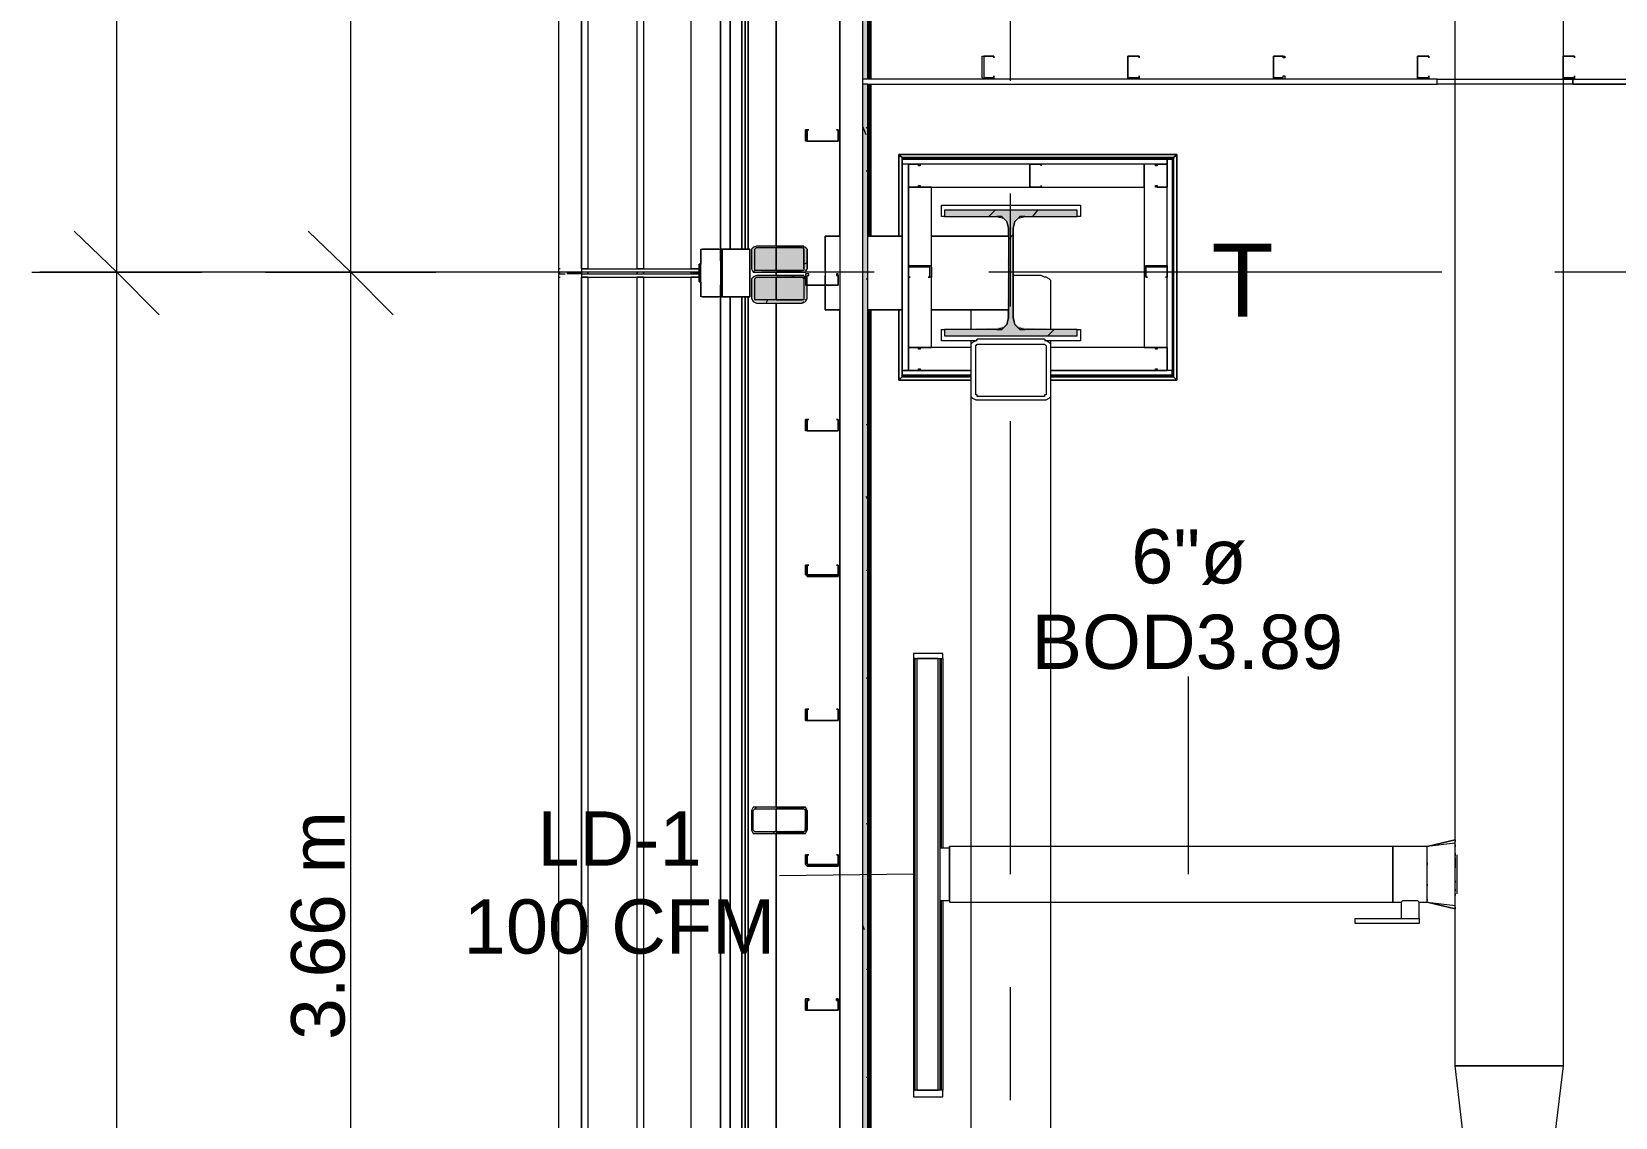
# Model space of a CAD drawing. Header units: metres. Extents: x -2 to 207, y -8 to 52.
# Drawn here: x 5.076 to 9.511, y 30.005 to 33.045 of the extents above; entities that cross this region are included whole.
import ezdxf

# ---------------------------------------------------------------- set-up
doc = ezdxf.new("R2010")
doc.units = ezdxf.units.M
doc.layers.add('HVAC - Ductos', color=5, linetype='Continuous', lineweight=0)
doc.layers.add('PDF_Text', color=7, linetype='Continuous', lineweight=0)
doc.layers.add('PDF_Geometry', color=7, linetype='Continuous', lineweight=0, true_color=0xaaaaaa)
doc.layers.add('PDF_Solid Fills', color=7, linetype='Continuous', lineweight=0, true_color=0xffffff)
doc.styles.add('PDF Helvetica', font='')
doc.styles.get('PDF Helvetica').set_extended_font_data('Helvetica')

msp = doc.modelspace()

# ---------------------------------------------------------------- hatches: boundary and pattern name
at = {"layer": 'PDF_Solid Fills', "lineweight": 0, "transparency": 33554559}
h = msp.add_hatch(color=256, dxfattribs=at)
h.paths.add_polyline_path([(7.4034, 34.4287), (7.4172, 34.4287), (7.4172, 46.7169), (7.4034, 46.7169)])
h.paths.add_polyline_path([(7.4034, 22.7362), (7.4172, 22.7362), (7.4172, 32.8984), (7.4034, 32.8984)])
h.paths.add_polyline_path([(7.4034, 21.2334), (7.4172, 21.2334), (7.4172, 22.7225), (7.4034, 22.7225)])
h.paths.add_polyline_path([(7.4172, 21.2151), (7.4034, 21.2151), (7.4034, 8.9224), (7.4172, 8.9224)])
h.paths.add_polyline_path([(7.4034, 32.9121), (7.4172, 32.9121), (7.4172, 34.4104), (7.4034, 34.4104)])
for points in [[(7.6324, 32.5273), (7.7974, 32.5273), (7.8111, 32.5136), (7.8066, 32.2295), (7.7974, 32.2203), (7.7791, 32.2157), (7.6324, 32.2112), (7.6324, 32.1929), (8.0035, 32.1929), (8.0035, 32.2112), (7.8569, 32.2157), (7.8387, 32.2203), (7.8341, 32.2249), (7.8295, 32.2249), (7.8295, 32.2433), (7.8249, 32.2433), (7.8249, 32.4998), (7.8295, 32.5182), (7.8387, 32.5273), (8.0035, 32.5273), (8.0035, 32.5456), (7.6324, 32.5456)], [(7.0964, 32.3807), (7.0964, 32.3715), (7.097, 32.3715), (7.2431, 32.3761), (7.2476, 32.4393), (7.2476, 32.4403), (7.2431, 32.4448), (7.0964, 32.4448), (7.0918, 32.4403), (7.0918, 32.3807)], [(7.0918, 32.2982), (7.0964, 32.2982), (7.0964, 32.2891), (7.1056, 32.2891), (7.2339, 32.2845), (7.2339, 32.2891), (7.2431, 32.2937), (7.2476, 32.3523), (7.2476, 32.3532), (7.2431, 32.3532), (7.2431, 32.3623), (7.0964, 32.3623), (7.0918, 32.3577)]]:
    msp.add_hatch(color=256, dxfattribs=at).paths.add_polyline_path(points)
h = msp.add_hatch(color=256, dxfattribs=at)
h.paths.add_polyline_path([(7.0964, 30.8733), (7.2476, 30.8688), (7.2476, 30.8733)])
h.paths.add_polyline_path([(7.2476, 30.8642), (7.2431, 30.8642), (7.2385, 30.8092), (7.101, 30.8046), (7.101, 30.8092), (7.0964, 30.8092), (7.0964, 30.8), (7.097, 30.8), (7.2431, 30.8046), (7.2476, 30.8633)])
h.paths.add_polyline_path([(7.0964, 30.8642), (7.0918, 30.8642), (7.0918, 30.8092)])

# ---------------------------------------------------------------- linework, layer by layer
at = {"layer": 'HVAC - Ductos', "color": 252, "lineweight": 0, "true_color": 0x939598}
for points in [[(5.3142, 9.1378), (5.3142, 13.976), (5.3142, 23.1715), (5.3142, 32.3715), (5.3142, 41.567), (5.3142, 46.4007)], [(5.5569, 17.1787), (5.5707, 17.2061), (5.6119, 17.229), (5.6761, 17.2473), (5.7632, 17.2611), (5.864, 17.2703), (5.9693, 17.2748), (5.9693, 17.2794), (5.9693, 17.5727), (5.9693, 19.7856), (5.9693, 21.852), (5.9693, 23.1715), (5.9693, 26.2962), (5.9693, 28.7108), (5.9693, 32.3715), (5.9693, 38.3415), (5.9693, 41.567), (5.9693, 45.3515), (5.9693, 46.4007)], [(5.195, 32.4861), (5.3142, 32.3715), (5.4332, 32.2524)], [(5.8502, 32.4861), (5.9693, 32.3715), (6.0884, 32.2524)], [(5.0759, 32.3715), (5.3142, 32.3715), (5.5524, 32.3715)], [(5.7311, 32.3715), (5.9693, 32.3715), (6.2075, 32.3715)]]:
    msp.add_lwpolyline(points, dxfattribs=at)
at = {"layer": 'HVAC - Ductos', "lineweight": 0}
for points in [[(9.062, 30.7405), (9.062, 38.5522), (9.3644, 38.5522), (9.3644, 30.1494), (9.3415, 29.957), (9.0849, 29.957), (9.062, 30.1494), (9.062, 30.6305), (9.062, 30.6259)], [(7.5729, 30.0807), (7.5684, 30.0807), (7.5638, 30.0807), (7.5454, 30.0807), (7.55, 30.0807), (7.55, 31.2903), (7.5454, 31.2903), (7.5638, 31.2903), (7.5684, 31.2903), (7.5729, 31.2903)], [(7.5454, 31.2903), (7.5454, 30.0807)], [(7.5592, 31.2903), (7.5638, 31.2903), (7.5684, 31.2903)], [(7.5958, 31.2903), (7.605, 31.2903), (7.6233, 31.2903), (7.6279, 31.2903), (7.6279, 30.7588)], [(7.6004, 31.2903), (7.605, 31.2903), (7.6096, 31.2903)], [(7.6233, 30.7588), (7.6233, 31.2903)], [(8.3151, 30.6855), (8.3151, 31.2399)], [(8.9841, 30.6076), (9.062, 30.5893), (9.062, 30.5939), (9.062, 30.603), (9.062, 30.6121), (9.062, 30.6305), (9.062, 30.6534), (9.062, 30.6717), (9.062, 30.6946), (9.062, 30.7175), (9.062, 30.7405), (9.062, 30.7588), (9.062, 30.768), (9.062, 30.7726), (9.062, 30.7771), (9.062, 30.7817), (9.062, 30.7771)], [(9.062, 30.7817), (8.9841, 30.7634), (9.062, 30.7817)], [(7.6462, 30.7588), (7.6462, 30.7634), (7.6462, 30.7588), (7.6462, 30.7496), (7.6462, 30.7405), (7.6462, 30.7221), (7.6462, 30.7038), (7.6462, 30.6855), (7.6462, 30.6672), (7.6462, 30.6488), (7.6462, 30.6305), (7.6462, 30.6213), (7.6462, 30.6121), (7.6462, 30.6076), (8.8879, 30.6076), (8.9107, 30.6076), (8.9107, 30.5617), (8.9153, 30.5617), (8.9199, 30.5617), (8.9245, 30.5617), (8.9291, 30.5617), (8.9383, 30.5617), (8.9429, 30.5617), (8.9474, 30.5617), (8.9566, 30.5617), (8.9611, 30.5617), (8.9611, 30.6076), (8.9841, 30.6076), (9.062, 30.5984)], [(9.062, 30.5939), (9.062, 30.5893), (8.9841, 30.6076), (8.9841, 30.6121), (8.9841, 30.6167), (8.9841, 30.6213), (8.9841, 30.6305), (8.9841, 30.6488), (8.9841, 30.6672), (8.9841, 30.6855), (8.9841, 30.7038), (8.9841, 30.7221), (8.9841, 30.7405), (8.9841, 30.7496), (8.9841, 30.7542), (8.9841, 30.7588), (8.9841, 30.7634), (8.8879, 30.7634), (8.8879, 30.7588), (8.8879, 30.7496), (8.8879, 30.7405), (8.8879, 30.7221), (8.8879, 30.7038), (8.8879, 30.6855), (8.8879, 30.6672), (8.8879, 30.6488), (8.8879, 30.6305), (8.8879, 30.6213), (8.8879, 30.6121), (8.8879, 30.6076), (8.8879, 30.6121), (8.8879, 30.6213), (8.8879, 30.6305), (8.8879, 30.6488), (8.8879, 30.6672), (8.8879, 30.6855), (8.8879, 30.7038), (8.8879, 30.7221), (8.8879, 30.7405), (8.8879, 30.7496), (8.8879, 30.7588), (8.8879, 30.7634), (7.6462, 30.7634)], [(9.062, 30.7726), (8.9841, 30.7634)], [(9.062, 30.768), (9.062, 30.7634)], [(9.062, 30.745), (9.062, 30.7359)], [(9.0666, 30.7405), (9.0666, 30.7175), (9.0666, 30.6946), (9.0666, 30.6717), (9.0666, 30.6534), (9.0666, 30.6305)], [(9.062, 30.7313), (9.062, 30.7267), (9.062, 30.7038)], [(7.5454, 30.6855), (7.1697, 30.6809)], [(9.062, 30.6672), (9.062, 30.6626)], [(7.6279, 30.6121), (7.6279, 30.0807), (7.6233, 30.0807), (7.605, 30.0807), (7.5958, 30.0807)], [(7.6233, 30.0807), (7.6233, 30.6121)], [(8.9107, 30.6076), (8.9153, 30.6121), (8.9245, 30.6121), (8.9337, 30.6121), (8.9429, 30.6121), (8.9474, 30.6121), (8.9566, 30.6121), (8.9611, 30.6076)], [(9.062, 30.6442), (9.062, 30.6397)], [(9.062, 30.1494), (9.3644, 30.1494), (9.062, 30.1494)], [(7.5684, 30.0807), (7.5638, 30.0807), (7.5592, 30.0807)], [(7.6096, 30.0807), (7.605, 30.0807), (7.6004, 30.0807)]]:
    msp.add_lwpolyline(points, dxfattribs=at)
for points in [[(7.5454, 31.304), (7.5454, 31.2903), (7.6279, 31.2903), (7.6279, 31.304)], [(7.5546, 30.0807), (7.6142, 30.0807), (7.6142, 31.2903), (7.6187, 31.2903), (7.6187, 30.0807), (7.6142, 30.0807), (7.6142, 31.2903), (7.5546, 31.2903)], [(7.6187, 30.7588), (7.6187, 30.7496), (7.6187, 30.7359), (7.6187, 30.7221), (7.6187, 30.7038), (7.6187, 30.6855), (7.6187, 30.6672), (7.6187, 30.6488), (7.6187, 30.6305), (7.6187, 30.6213), (7.6187, 30.6121), (7.6462, 30.6121), (7.6462, 30.6213), (7.6462, 30.6305), (7.6462, 30.6488), (7.6462, 30.6672), (7.6462, 30.6855), (7.6462, 30.7038), (7.6462, 30.7221), (7.6462, 30.7359), (7.6462, 30.7496), (7.6462, 30.7588)], [(8.9841, 30.7175), (8.9841, 30.7129)], [(8.9841, 30.658), (8.9841, 30.6534)], [(8.9841, 30.6167), (8.9841, 30.6121)], [(8.7825, 30.5481), (8.7825, 30.5617), (8.9611, 30.5617), (8.9611, 30.5481)], [(7.5454, 30.0623), (7.6279, 30.0623), (7.6279, 30.0807), (7.5454, 30.0807)]]:
    msp.add_lwpolyline(points, close=True, dxfattribs=at)
at = {"layer": 'PDF_Geometry', "lineweight": 0}
for points in [[(8.1777, 34.4104), (8.4709, 34.4104), (8.4709, 34.4287), (7.4172, 34.4287), (7.4172, 46.7169), (7.3393, 46.7169), (7.3393, 8.9224)], [(9.4102, 8.8766), (9.0069, 8.8766), (8.5992, 8.8766), (8.196, 8.8766), (7.4034, 8.8766), (7.4034, 8.8903), (7.4034, 8.9087), (7.4034, 8.9224), (7.4034, 21.2151), (7.4034, 21.2197), (7.4034, 21.2334), (7.4034, 22.7225), (7.4034, 22.7362), (7.4034, 32.8984), (7.4034, 32.9121), (7.4034, 34.4104), (7.4034, 34.4287), (7.4034, 46.7169)], [(7.3393, 32.4724), (7.3393, 41.0676)], [(6.5695, 35.4367), (6.5604, 35.4367), (6.5558, 35.4367), (6.5512, 35.4367), (6.5512, 32.3669), (6.5558, 32.3669), (6.5604, 32.3669), (6.5695, 32.3669)], [(6.6153, 35.4367), (6.6153, 35.4321), (6.6153, 35.4367), (6.6153, 35.4321), (6.6153, 35.4367), (6.6153, 32.3669), (6.9452, 32.3669), (6.9452, 32.3715), (6.9269, 32.3715), (6.9452, 32.3715)], [(6.9452, 32.3853), (6.9452, 32.3944), (6.9452, 32.3807), (6.9223, 32.3807), (6.9223, 35.423), (6.9452, 35.423), (6.6153, 35.423), (6.6153, 32.3807), (6.9452, 32.3807), (6.9452, 32.3944), (6.9498, 32.3944), (6.9452, 32.3944), (6.9452, 32.3441), (6.9498, 32.3441), (6.9498, 32.3028), (6.9498, 32.3441)], [(6.6336, 35.423), (6.6153, 35.423), (6.6153, 32.3807), (6.6153, 35.423), (6.6336, 35.423), (6.6336, 32.3807), (6.6153, 32.3807), (6.6153, 35.423), (6.6153, 32.3807), (6.6336, 32.3807)], [(7.4172, 8.9224), (7.4172, 21.2151), (8.448, 21.2151), (8.448, 21.2334), (7.4172, 21.2334), (7.4172, 22.7225), (14.4684, 22.7225), (14.4684, 22.7362), (7.4172, 22.7362), (7.4172, 32.8984), (9.0115, 32.8984), (9.0115, 32.9121), (7.4172, 32.9121), (7.4172, 34.4104), (7.7424, 34.4104)], [(7.4172, 34.4104), (7.4172, 32.9121)], [(7.4217, 32.9121), (7.4217, 34.4104)], [(7.8157, 34.1767), (7.8157, 32.9076)], [(7.4172, 32.9121), (7.4034, 32.9121)], [(7.4034, 32.8984), (7.4034, 32.9121)], [(7.4172, 22.7362), (7.4172, 23.0707), (7.4172, 22.7362), (7.4172, 23.0707), (7.5134, 23.0707), (7.4172, 23.0707), (7.4172, 22.7362), (7.4172, 32.8984), (7.4172, 32.4724), (7.4172, 32.8984), (7.4172, 32.4724), (7.4172, 32.8984), (9.0115, 32.8984), (9.0115, 32.9121), (9.3918, 32.9121), (9.3918, 32.8984), (21.3547, 32.8984)], [(21.9136, 32.8068), (21.9136, 32.9121), (25.382, 32.9121), (25.382, 32.8022), (22.0007, 32.8022), (22.0098, 32.8022), (22.0098, 32.9121), (21.3547, 32.9121), (21.3547, 32.8984), (9.3918, 32.8984), (9.3918, 32.9121), (21.2997, 32.9121), (21.2997, 32.8022), (21.2997, 32.1241), (21.2997, 26.3145), (21.4096, 26.3145), (21.4096, 32.1241), (21.4096, 32.8022), (21.7303, 32.8022)], [(7.4172, 32.8984), (7.4034, 32.8984)], [(7.4172, 32.8984), (7.4034, 32.8984)], [(7.4217, 32.4724), (7.4217, 32.8984)], [(9.3918, 32.8984), (9.0115, 32.8984)], [(7.9303, 28.3901), (7.9303, 32.0783), (8.2739, 32.0783), (7.9303, 32.0783), (8.2739, 32.0783), (8.2739, 32.1608), (8.2739, 32.6923), (8.1914, 32.6923), (7.5134, 32.6923), (7.5134, 32.6098), (7.5134, 32.1608), (7.5134, 32.0783), (7.7058, 32.0783), (7.5134, 32.0783), (7.7058, 32.0783), (7.5134, 32.0783), (7.7058, 32.0783), (7.7058, 28.3901)], [(8.2739, 32.6923), (7.5134, 32.6923), (8.2739, 32.6923)], [(8.2739, 32.6923), (7.5134, 32.6923), (8.2739, 32.6923)], [(7.9303, 32.0783), (8.2739, 32.0783), (8.2739, 32.0828), (7.9303, 32.0828), (8.2693, 32.0828), (8.2693, 32.0966), (8.2556, 32.0966), (8.2556, 32.6877), (8.2556, 32.6739), (7.5134, 32.6739), (7.5134, 32.6877), (8.2556, 32.6877), (8.2693, 32.6877), (7.5134, 32.6877), (7.5134, 32.6923), (7.5134, 32.4724), (7.5134, 32.6923), (7.5134, 32.4724), (7.5134, 32.6923), (8.2693, 32.6923), (8.2693, 32.6877), (8.2693, 32.0966), (7.9303, 32.0966), (8.2556, 32.0966), (8.2556, 32.1608), (8.1914, 32.1608), (7.9303, 32.1608)], [(7.5134, 32.6877), (7.5134, 32.0828), (7.5134, 32.6877)], [(8.2739, 32.0783), (8.2739, 32.6923), (8.2739, 32.0783)], [(8.2739, 32.0783), (8.2739, 32.6923), (8.2739, 32.0783)], [(7.7058, 32.1791), (7.7058, 32.1608), (7.5958, 32.1608), (7.5958, 32.6098), (7.5317, 32.6098), (7.5317, 32.1608), (7.5317, 32.0966), (7.7058, 32.0966), (7.5134, 32.0966), (7.5134, 32.0828), (7.7058, 32.0828), (7.5134, 32.0828), (7.5134, 32.0783), (7.7058, 32.0783)], [(7.7058, 32.1608), (7.5958, 32.1608), (7.5317, 32.1608), (7.5958, 32.1608), (7.5958, 32.6098), (8.1914, 32.6098), (8.1914, 32.1608), (7.9303, 32.1608), (7.9303, 32.1791)], [(7.6324, 32.5273), (7.6233, 32.5273), (7.6233, 32.5594), (8.0127, 32.5594), (8.0127, 32.5273), (8.0036, 32.5273)], [(7.8157, 32.5915), (7.8157, 32.2753)], [(7.8111, 32.4724), (7.5958, 32.4724), (7.8111, 32.4724), (7.8111, 32.4952), (7.8066, 32.5136), (7.7929, 32.5273), (7.7791, 32.5273)], [(7.7562, 32.5273), (7.7745, 32.5456)], [(7.8569, 32.5273), (7.8433, 32.5273), (7.8295, 32.5136), (7.8249, 32.4952), (7.8249, 32.2433), (7.8295, 32.2249), (7.8433, 32.2112), (7.8569, 32.2112)], [(7.8799, 32.5273), (7.8936, 32.5456)], [(7.298, 32.3899), (7.298, 32.3853), (7.298, 32.3807), (7.298, 32.3761), (7.298, 32.3807), (7.298, 32.3853), (7.298, 32.3899), (7.298, 32.4724), (7.298, 32.3349), (7.298, 32.2661), (7.298, 32.3349), (7.298, 32.3486), (7.298, 32.3532), (7.298, 32.3577), (7.298, 32.3623), (7.298, 32.3577), (7.298, 32.3532), (7.298, 32.3486)], [(7.8111, 32.4632), (7.8249, 32.4769)], [(6.9498, 32.399), (6.9498, 32.3944), (6.9498, 32.399), (6.9498, 32.3944), (6.9498, 32.4357), (6.9544, 32.4357), (7.0002, 32.4357), (7.0048, 32.4357), (7.0094, 32.4357), (7.014, 32.4357), (7.0826, 32.4357), (7.0872, 32.4357), (7.0872, 32.3028), (7.0826, 32.3028), (7.014, 32.3028), (7.0094, 32.3028), (7.0048, 32.3028), (7.0002, 32.3028), (6.9544, 32.3028), (6.9498, 32.3028), (6.9498, 32.4357), (6.9498, 32.3944), (6.9498, 32.4357), (6.9498, 32.3944), (6.9452, 32.3944), (6.9498, 32.3944), (6.9498, 32.399), (6.9498, 32.4036), (6.9498, 32.399), (6.9498, 32.3944), (6.9452, 32.3944), (6.9498, 32.3944), (6.9498, 32.4036)], [(7.014, 32.4357), (7.0826, 32.4357)], [(7.2385, 32.4448), (7.2339, 32.4448), (7.1606, 32.4448)], [(7.2339, 32.4403), (7.1606, 32.4403)], [(7.1651, 32.4403), (7.1697, 32.4448)], [(7.2385, 32.3807), (7.2385, 32.4357), (7.2385, 32.4403)], [(7.2431, 32.4403), (7.2476, 32.4357), (7.2476, 32.3807), (7.2431, 32.3761)], [(6.5558, 32.3807), (6.5512, 32.3807), (6.5512, 32.3715), (6.5558, 32.3715)], [(6.7711, 32.3807), (6.7895, 32.3807)], [(6.9223, 32.3807), (6.9452, 32.3807)], [(6.9498, 32.3349), (6.9498, 32.3395), (6.9498, 32.3441), (6.9498, 32.3028), (6.9498, 32.3441), (6.9498, 32.3395), (6.9498, 32.3349), (6.9498, 32.3395), (6.9498, 32.3441), (6.9452, 32.3441), (6.9452, 32.3944), (6.9452, 32.3899), (6.9452, 32.3944), (6.9452, 32.3853), (6.9452, 32.3944), (6.9498, 32.3944)], [(6.9452, 32.3944), (6.9452, 32.3807), (6.9452, 32.3944), (6.9452, 32.3899)], [(7.0872, 32.4036), (7.0872, 32.3944), (7.0872, 32.3441), (7.0872, 32.3395), (7.0872, 32.3349), (7.0872, 32.3395), (7.0872, 32.3441), (7.0872, 32.3944), (7.0872, 32.399), (7.0872, 32.4036), (7.0872, 32.399), (7.0872, 32.3944), (7.0872, 32.3441), (7.0872, 32.3349), (7.0872, 32.3441), (7.0872, 32.3944), (7.0872, 32.399)], [(7.0964, 32.3715), (7.101, 32.3761)], [(7.1606, 32.3761), (7.2339, 32.3761)], [(7.2155, 32.3715), (7.2201, 32.3761)], [(7.2385, 32.3944), (7.2476, 32.399)], [(6.8031, 32.3715), (5.5753, 32.3715)], [(6.5695, 32.3715), (6.5604, 32.3715), (6.5558, 32.3715), (6.5512, 32.3715), (6.5512, 29.3018), (6.5558, 29.3018), (6.5604, 29.3018), (6.5695, 29.3018)], [(6.5558, 32.3669), (6.5512, 32.3669), (6.5512, 32.3577), (6.5558, 32.3577)], [(6.5741, 32.3715), (6.5833, 32.3715), (6.6016, 32.3715), (6.6153, 32.3715), (6.6153, 32.3669), (6.6016, 32.3669), (6.5833, 32.3669), (6.5741, 32.3669)], [(6.6153, 32.3715), (6.6153, 32.3669), (6.6153, 32.3715), (6.6153, 32.3669), (6.6153, 32.3715), (6.6153, 29.3018), (6.9452, 29.3018), (6.9452, 29.3064), (6.9269, 29.3064), (6.9452, 29.3064)], [(6.9452, 32.3669), (6.9452, 32.3715), (6.9452, 32.3669), (6.9269, 32.3669), (6.9452, 32.3669), (6.9452, 32.3715), (6.6153, 32.3715), (6.6153, 32.3669)], [(6.6153, 32.3669), (6.6153, 32.3715), (6.6153, 32.3669)], [(6.6153, 32.3669), (6.6153, 32.3715), (6.6153, 32.3669)], [(6.6336, 32.3577), (6.6153, 32.3577), (6.6153, 29.3155), (6.6153, 32.3577), (6.6336, 32.3577), (6.6336, 29.3155), (6.6153, 29.3155), (6.6153, 32.3577), (6.6153, 29.3155), (6.6336, 29.3155)], [(6.6153, 29.3155), (6.6153, 32.3577), (6.9452, 32.3577), (6.9452, 32.3441), (6.9498, 32.3441), (6.9452, 32.3441), (6.9452, 32.3486), (6.9452, 32.3441)], [(6.7895, 32.3577), (6.7711, 32.3577)], [(6.9223, 29.3155), (6.9223, 32.3577), (6.9452, 32.3577), (6.9223, 32.3577)], [(6.9498, 32.3395), (6.9498, 32.3349), (6.9498, 32.3441), (6.9452, 32.3441), (6.9452, 32.3486), (6.9452, 32.3441), (6.9452, 32.3577), (6.9452, 32.3441), (6.9452, 32.3486), (6.9452, 32.3441), (6.9498, 32.3441), (6.9452, 32.3441), (6.9452, 32.3577)], [(7.0048, 32.3349), (7.0048, 32.3028)], [(7.0048, 32.3349), (7.0048, 32.3028)], [(7.2431, 32.3532), (7.2431, 32.3577), (7.2339, 32.3623), (7.1056, 32.3623), (7.0964, 32.3577), (7.0918, 32.3532), (7.0918, 32.2982), (7.0964, 32.2891), (7.1056, 32.2845), (7.2339, 32.2845), (7.2431, 32.2891), (7.2476, 32.2982), (7.2476, 32.3349)], [(7.4355, 32.3715), (7.1193, 32.3715)], [(7.2385, 32.3623), (7.2339, 32.3623), (7.1606, 32.3623)], [(7.2339, 32.3577), (7.1606, 32.3577)], [(7.1651, 32.3715), (7.2339, 32.3715), (7.2385, 32.3715)], [(7.2018, 32.3577), (7.2109, 32.3623)], [(7.2385, 32.3577), (7.2385, 32.3532), (7.2385, 32.2982)], [(7.2431, 32.2937), (7.2476, 32.2982), (7.2476, 32.3349), (7.2476, 32.3623), (7.2522, 32.3623), (7.2522, 32.3669), (7.2431, 32.3669), (7.2431, 32.3532), (7.2431, 32.3577)], [(7.298, 32.3349), (7.2476, 32.3349), (7.298, 32.3349)], [(9.0253, 32.3715), (7.7562, 32.3715)], [(7.9303, 32.2112), (7.9303, 32.3395), (7.9303, 32.3441), (7.9303, 32.3486), (7.9257, 32.3532), (7.9165, 32.3577), (7.9119, 32.3577), (7.9028, 32.3623), (7.8249, 32.3623)], [(9.6575, 32.3715), (9.3415, 32.3715)], [(7.0826, 32.3028), (7.014, 32.3028)], [(7.1331, 32.2845), (7.1377, 32.2937)], [(7.1606, 32.2937), (7.2339, 32.2937)], [(7.1606, 32.2845), (7.2339, 32.2845), (7.2385, 32.2891)], [(7.3393, 23.2723), (7.3393, 32.2661)], [(7.4172, 32.2661), (7.4172, 23.2723)], [(7.4172, 32.2661), (7.4172, 23.2723)], [(7.4172, 23.2723), (7.4172, 32.2661)], [(7.4172, 32.2661), (7.4172, 23.2723)], [(7.4217, 23.2723), (7.4217, 32.2661)], [(7.5134, 32.2661), (7.5134, 32.0783), (7.5134, 32.2661)], [(7.5134, 32.2661), (7.5134, 32.0783), (7.5134, 32.2661)], [(7.5958, 32.2661), (7.8111, 32.2661), (7.5958, 32.2661)], [(7.7058, 32.2661), (7.7058, 32.2112)], [(7.7791, 32.2112), (7.7929, 32.2112), (7.8066, 32.2249), (7.8111, 32.2433), (7.8111, 32.2661)], [(7.7241, 32.1791), (7.6233, 32.1791), (7.6233, 32.2112), (7.6324, 32.2112)], [(8.0036, 32.2112), (8.0127, 32.2112), (8.0127, 32.1791), (7.9119, 32.1791)], [(7.9211, 32.1929), (7.9395, 32.2112)], [(7.9303, 32.0783), (8.2739, 32.0783), (7.9303, 32.0783)], [(7.9303, 32.0783), (8.2739, 32.0783), (7.9303, 32.0783)], [(7.7058, 32.0325), (7.7058, 28.0648), (7.7058, 28.0602), (7.7058, 28.0556), (7.7104, 28.051), (7.7195, 28.0464), (7.7241, 28.0418), (7.7332, 28.0418), (7.9028, 28.0418), (7.9119, 28.0418), (7.9165, 28.0464), (7.9257, 28.051), (7.9303, 28.0556), (7.9303, 28.0602), (7.9303, 28.0648), (7.9303, 32.0325)], [(7.8157, 31.9546), (7.8157, 30.6855)], [(7.0048, 30.8733), (7.0048, 30.8)], [(7.101, 30.8688), (7.1056, 30.8733)], [(7.1606, 30.8733), (7.2385, 30.8733), (7.2431, 30.8733)], [(7.1606, 30.8046), (7.2385, 30.8046), (7.2431, 30.8092), (7.2431, 30.8642), (7.2385, 30.8688), (7.1606, 30.8688)], [(7.2247, 30.8688), (7.2293, 30.8733)], [(7.2431, 30.8688), (7.2476, 30.8642), (7.2476, 30.8092), (7.2431, 30.8046)], [(7.0918, 30.8596), (7.0964, 30.8642)], [(7.1514, 30.8), (7.156, 30.8046)], [(7.2431, 30.8), (7.2385, 30.8), (7.1606, 30.8)], [(7.8157, 30.3693), (7.8157, 30.0532)]]:
    msp.add_lwpolyline(points, dxfattribs=at)
for points in [[(6.7895, 32.3807), (6.7711, 32.3807), (6.7711, 35.423), (6.7895, 35.423)], [(7.0048, 33.9018), (7.0048, 32.4357), (7.0048, 33.9018), (7.0048, 35.368)], [(7.4172, 32.9121), (7.4172, 34.4104)], [(7.4172, 34.4104), (7.4172, 32.9121)], [(7.4263, 34.4104), (7.4263, 32.9121)], [(7.0322, 33.9018), (7.0322, 32.4357)], [(7.0644, 33.9018), (7.0644, 32.4357)], [(7.0735, 33.9018), (7.0735, 32.4357)], [(7.0826, 33.9018), (7.0826, 32.4357)], [(7.1606, 32.4448), (7.1606, 33.8652)], [(7.7424, 32.9121), (7.7378, 32.9167), (7.7378, 32.9763), (7.7424, 32.9763), (7.7699, 32.9763), (7.7699, 32.9718), (7.7699, 32.9763), (7.7424, 32.9763), (7.7424, 32.9167), (7.7699, 32.9167), (7.7699, 32.9213), (7.7699, 32.9121)], [(8.1502, 32.9121), (8.1456, 32.9121), (8.1456, 32.9167), (8.1456, 32.9763), (8.1502, 32.9763), (8.1777, 32.9763), (8.1777, 32.9718), (8.1777, 32.9763), (8.1502, 32.9763), (8.1456, 32.9763), (8.1456, 32.9167), (8.1502, 32.9167), (8.1777, 32.9167), (8.1777, 32.9213), (8.1777, 32.9121)], [(8.5534, 32.9121), (8.5534, 32.9167), (8.5534, 32.9763), (8.5855, 32.9763), (8.5855, 32.9718), (8.5809, 32.9718), (8.5809, 32.9763), (8.5534, 32.9763), (8.5534, 32.9167), (8.5809, 32.9167), (8.5809, 32.9213), (8.5855, 32.9213), (8.5855, 32.9121)], [(8.9611, 32.9121), (8.9566, 32.9121), (8.9566, 32.9167), (8.9566, 32.9763), (8.9611, 32.9763), (8.9887, 32.9763), (8.9887, 32.9718), (8.9887, 32.9763), (8.9611, 32.9763), (8.9566, 32.9763), (8.9566, 32.9167), (8.9611, 32.9167), (8.9887, 32.9167), (8.9887, 32.9213), (8.9887, 32.9121)], [(9.3644, 32.9121), (9.3644, 32.9167), (9.3644, 32.9763), (9.3964, 32.9763), (9.3964, 32.9718), (9.3964, 32.9763), (9.3644, 32.9763), (9.3644, 32.9167), (9.3964, 32.9167), (9.3964, 32.9213), (9.3964, 32.9121)], [(7.4263, 32.8984), (7.4263, 32.4724)], [(7.2431, 32.7701), (7.2431, 32.7427), (7.2476, 32.7381), (7.3347, 32.7381), (7.3347, 32.7427), (7.3347, 32.7701), (7.3301, 32.7701), (7.3347, 32.7701), (7.3347, 32.7427), (7.3347, 32.7381), (7.2476, 32.7381), (7.2476, 32.7427), (7.2476, 32.7701), (7.2522, 32.7701)], [(7.2522, 32.7701), (7.2476, 32.7701), (7.2476, 32.7427), (7.2476, 32.7381), (7.3347, 32.7381), (7.3347, 32.7427), (7.3347, 32.7701), (7.3301, 32.7701), (7.3347, 32.7701), (7.3347, 32.7427), (7.3347, 32.7381), (7.2476, 32.7381), (7.2431, 32.7381), (7.2431, 32.7427), (7.2431, 32.7701)], [(7.5042, 32.7014), (7.5042, 32.4724), (7.5042, 32.7014), (8.283, 32.7014), (8.283, 32.6969), (8.2785, 32.6969), (8.2739, 32.6923), (8.2739, 32.0783), (8.2739, 32.6923), (8.2785, 32.6969), (8.283, 32.6969), (8.283, 32.7014), (8.283, 32.0692), (7.9303, 32.0692), (8.283, 32.0692), (8.2785, 32.0737), (8.2739, 32.0783), (8.2785, 32.0737), (8.283, 32.0692), (8.283, 32.7014), (7.5042, 32.7014), (7.5042, 32.6969), (7.5088, 32.6969), (7.5134, 32.6923), (8.2739, 32.6923), (7.5134, 32.6923), (7.5134, 32.4724), (7.5134, 32.6923), (7.5088, 32.6969), (7.5042, 32.6969)], [(7.9303, 32.0692), (8.283, 32.0692), (8.2785, 32.0737), (8.2739, 32.0783), (8.2739, 32.6923), (8.2739, 32.0783), (8.2785, 32.0737), (8.283, 32.0692), (8.283, 32.7014), (7.5042, 32.7014), (7.5042, 32.6969), (7.5088, 32.6969), (7.5134, 32.6923), (7.5134, 32.4724), (7.5134, 32.6923), (7.5088, 32.6969), (7.5042, 32.6969), (7.5042, 32.7014), (7.5042, 32.4724), (7.5042, 32.7014), (8.283, 32.7014), (8.283, 32.6969), (8.2785, 32.6969), (8.2739, 32.6923), (7.5134, 32.6923), (8.2739, 32.6923), (8.2785, 32.6969), (8.283, 32.6969), (8.283, 32.7014), (8.283, 32.0692)], [(8.2693, 32.0828), (8.2739, 32.0828), (8.2739, 32.6923), (8.2693, 32.6923)], [(7.5134, 32.0966), (7.5317, 32.0966), (7.5317, 32.6739), (7.5134, 32.6739)], [(7.5317, 32.6098), (7.5317, 32.6144), (7.5317, 32.6693), (7.5317, 32.6739), (7.5638, 32.6739), (7.5638, 32.6693), (7.5592, 32.6693), (7.5592, 32.6739), (7.5317, 32.6739), (7.5317, 32.6693), (7.5317, 32.6144), (7.5317, 32.6098), (7.5592, 32.6098), (7.5592, 32.6144), (7.5638, 32.6144), (7.5638, 32.6098)], [(7.5958, 32.6098), (8.1914, 32.6098), (8.1914, 32.6739), (7.5317, 32.6739), (7.5317, 32.6098)], [(7.8753, 32.6098), (7.8707, 32.6098), (7.8707, 32.6144), (7.8707, 32.6693), (7.8707, 32.6739), (7.8753, 32.6739), (7.9028, 32.6739), (7.9028, 32.6693), (7.9028, 32.6739), (7.8753, 32.6739), (7.8707, 32.6739), (7.8707, 32.6693), (7.8707, 32.6144), (7.8707, 32.6098), (7.8753, 32.6098), (7.9028, 32.6098)], [(8.1914, 32.6098), (8.1914, 32.1608), (8.2556, 32.1608), (8.2556, 32.6739), (8.1914, 32.6739)], [(8.2556, 32.6739), (8.2556, 32.6693), (8.2556, 32.6144), (8.2556, 32.6098), (8.2235, 32.6098), (8.2235, 32.6144), (8.2281, 32.6144), (8.2281, 32.6098), (8.2556, 32.6098), (8.2556, 32.6144), (8.2556, 32.6693), (8.2556, 32.6739), (8.2281, 32.6739), (8.2281, 32.6693), (8.2235, 32.6693), (8.2235, 32.6739)], [(7.9028, 32.6144), (7.9028, 32.6098)], [(8.0036, 32.5456), (7.6324, 32.5456), (7.6324, 32.5273), (7.7791, 32.5273), (7.7974, 32.5228), (7.8066, 32.5136), (7.8111, 32.4952), (7.8111, 32.2433), (7.8066, 32.2249), (7.7974, 32.2157), (7.7791, 32.2112), (7.6324, 32.2112), (7.6324, 32.1929), (8.0036, 32.1929), (8.0036, 32.2112), (7.8569, 32.2112), (7.8387, 32.2157), (7.8295, 32.2249), (7.8249, 32.2433), (7.8249, 32.4952), (7.8295, 32.5136), (7.8387, 32.5228), (7.8569, 32.5273), (8.0036, 32.5273)], [(7.298, 32.4724), (7.3393, 32.4724)], [(7.4172, 32.4724), (7.5134, 32.4724)], [(7.0048, 32.3028), (7.0094, 32.3028), (7.014, 32.3028), (7.0826, 32.3028), (7.0872, 32.3028), (7.0872, 32.4357), (7.0826, 32.4357), (7.014, 32.4357), (7.0094, 32.4357), (7.0048, 32.4357), (7.0048, 32.3028), (7.0002, 32.3028), (6.9544, 32.3028), (6.9498, 32.3028), (6.9498, 32.4357), (6.9544, 32.4357), (7.0002, 32.4357), (7.0048, 32.4357)], [(7.0002, 32.4357), (6.9544, 32.4357)], [(7.0048, 32.4036), (7.0048, 32.4357)], [(7.0048, 32.4036), (7.0048, 32.4357)], [(7.0094, 32.4357), (7.0094, 32.3028)], [(7.0094, 32.4357), (7.0094, 32.4036)], [(7.0872, 32.4357), (7.0872, 32.3028)], [(7.2476, 32.3807), (7.2476, 32.4357), (7.2431, 32.4403), (7.2339, 32.4448), (7.1056, 32.4448), (7.0964, 32.4403), (7.0918, 32.4357), (7.0918, 32.3807), (7.0964, 32.3715), (7.1056, 32.3715), (7.2339, 32.3715), (7.2431, 32.3715)], [(7.2339, 32.4403), (7.2385, 32.4357), (7.2385, 32.3807), (7.2385, 32.3761), (7.2339, 32.3761), (7.1056, 32.3761), (7.101, 32.3761), (7.101, 32.3807), (7.101, 32.4357), (7.1056, 32.4403)], [(7.1606, 32.3761), (7.1606, 32.4403)], [(7.5317, 32.3853), (7.5317, 32.3899), (7.5912, 32.3899), (7.5958, 32.3853), (7.5958, 32.3577), (7.5866, 32.3577), (7.5912, 32.3577), (7.5912, 32.3853), (7.5317, 32.3853), (7.5317, 32.3577)], [(8.2556, 32.3853), (8.196, 32.3853), (8.196, 32.3577), (8.2006, 32.3577), (8.196, 32.3577), (8.196, 32.3853), (8.196, 32.3899), (8.2556, 32.3899), (8.2556, 32.3853), (8.2556, 32.3577)], [(6.6336, 32.3669), (6.6336, 32.3715)], [(6.7711, 32.3715), (6.7711, 32.3669)], [(6.7895, 29.3155), (6.7711, 29.3155), (6.7711, 32.3577), (6.7895, 32.3577)], [(6.7895, 32.3669), (6.7895, 32.3715)], [(6.9223, 32.3715), (6.9223, 32.3669)], [(7.0048, 32.3028), (7.0048, 32.3349)], [(7.0094, 32.3349), (7.0094, 32.3028)], [(7.2385, 32.2982), (7.2385, 32.2937), (7.2339, 32.2937), (7.1056, 32.2937), (7.101, 32.2937), (7.101, 32.2982), (7.101, 32.3532), (7.1056, 32.3577), (7.2339, 32.3577), (7.2385, 32.3532)], [(7.1606, 32.3623), (7.1606, 32.3715)], [(7.1606, 32.2937), (7.1606, 32.3577)], [(7.2431, 32.3669), (7.2431, 32.3349), (7.2476, 32.3349), (7.3347, 32.3349), (7.3347, 32.3669), (7.3301, 32.3669), (7.3301, 32.3623), (7.3347, 32.3623), (7.3347, 32.3349), (7.2476, 32.3349), (7.2476, 32.3623), (7.2522, 32.3623), (7.2522, 32.3669)], [(7.5362, 32.3577), (7.5317, 32.3577)], [(8.251, 32.3577), (8.2556, 32.3577)], [(6.9544, 32.3028), (7.0002, 32.3028)], [(7.0048, 32.3028), (7.0048, 30.8366), (7.0048, 29.3705), (7.0048, 30.8366)], [(7.0322, 32.3028), (7.0322, 30.8366)], [(7.0644, 32.3028), (7.0644, 30.8366)], [(7.0735, 32.3028), (7.0735, 30.8366)], [(7.0826, 32.3028), (7.0826, 30.8366)], [(7.1606, 30.8733), (7.1606, 32.2845)], [(7.298, 32.2661), (7.3393, 32.2661)], [(7.4172, 32.2661), (7.5134, 32.2661)], [(7.4263, 32.2661), (7.4263, 23.2723)], [(7.5042, 32.2661), (7.5042, 32.0692), (7.5042, 32.0737), (7.5088, 32.0737), (7.5134, 32.0783), (7.5088, 32.0737), (7.5042, 32.0737), (7.5042, 32.0692), (7.7058, 32.0692), (7.5042, 32.0692)], [(7.5042, 32.0692), (7.7058, 32.0692), (7.5042, 32.0692), (7.5042, 32.2661), (7.5042, 32.0692), (7.5042, 32.0737), (7.5088, 32.0737), (7.5134, 32.0783), (7.5134, 32.2661), (7.5134, 32.0783), (7.7058, 32.0783), (7.5134, 32.0783), (7.5088, 32.0737), (7.5042, 32.0737)], [(7.5134, 32.2661), (7.5134, 32.0783)], [(7.5638, 32.1562), (7.5592, 32.1562), (7.5592, 32.1608), (7.5317, 32.1608), (7.5317, 32.1562), (7.5317, 32.0966), (7.5592, 32.0966), (7.5592, 32.1012), (7.5638, 32.1012), (7.5638, 32.0966), (7.5317, 32.0966), (7.5317, 32.1562), (7.5317, 32.1608), (7.5638, 32.1608)], [(7.7058, 32.0325), (7.7058, 32.0279), (7.7058, 32.0233), (7.7104, 32.0188), (7.7195, 32.0142), (7.7241, 32.0142), (7.7332, 32.0142), (7.9028, 32.0142), (7.9119, 32.0142), (7.9165, 32.0142), (7.9257, 32.0188), (7.9303, 32.0233), (7.9303, 32.0279), (7.9303, 32.0325), (7.9303, 32.1608), (7.9303, 32.1654), (7.9303, 32.1699), (7.9257, 32.1745), (7.9165, 32.1791), (7.9119, 32.1837), (7.9028, 32.1837), (7.7332, 32.1837), (7.7241, 32.1837), (7.7195, 32.1791), (7.7104, 32.1745), (7.7058, 32.1699), (7.7058, 32.1654), (7.7058, 32.1608)], [(7.9028, 32.0233), (7.7332, 32.0233), (7.7287, 32.0233), (7.7241, 32.0233), (7.7241, 32.0279), (7.7195, 32.0279), (7.7195, 32.0325), (7.7195, 32.1608), (7.7195, 32.1654), (7.7241, 32.1699), (7.7287, 32.1699), (7.7332, 32.1699), (7.9028, 32.1699), (7.9073, 32.1699), (7.9119, 32.1699), (7.9165, 32.1654), (7.9165, 32.1608), (7.9165, 32.0325), (7.9165, 32.0279), (7.9119, 32.0279), (7.9119, 32.0233), (7.9073, 32.0233)], [(8.2556, 32.1608), (8.2556, 32.1562), (8.2556, 32.0966), (8.2235, 32.0966), (8.2235, 32.1012), (8.2281, 32.1012), (8.2281, 32.0966), (8.2556, 32.0966), (8.2556, 32.1562), (8.2556, 32.1608), (8.2281, 32.1608), (8.2281, 32.1562), (8.2235, 32.1562), (8.2235, 32.1608)], [(7.5134, 32.0783), (7.7058, 32.0783)], [(7.9303, 32.0783), (8.2739, 32.0783)], [(7.2431, 31.9592), (7.2431, 31.9317), (7.2476, 31.9271), (7.3347, 31.9271), (7.3347, 31.9317), (7.3347, 31.9592), (7.3301, 31.9592), (7.3347, 31.9592), (7.3347, 31.9317), (7.3347, 31.9271), (7.2476, 31.9271), (7.2476, 31.9317), (7.2476, 31.9592), (7.2522, 31.9592)], [(7.2522, 31.9592), (7.2476, 31.9592), (7.2476, 31.9317), (7.2476, 31.9271), (7.3347, 31.9271), (7.3347, 31.9317), (7.3347, 31.9592), (7.3301, 31.9592), (7.3347, 31.9592), (7.3347, 31.9317), (7.3347, 31.9271), (7.2476, 31.9271), (7.2431, 31.9271), (7.2431, 31.9317), (7.2431, 31.9592)], [(7.2431, 31.5514), (7.2431, 31.5239), (7.2476, 31.5239), (7.2476, 31.5193), (7.3347, 31.5193), (7.3347, 31.5239), (7.3347, 31.5514), (7.3301, 31.5514), (7.3347, 31.5514), (7.3347, 31.5239), (7.2476, 31.5239), (7.2476, 31.5514), (7.2522, 31.5514)], [(7.2522, 31.5514), (7.2476, 31.5514), (7.2476, 31.5239), (7.3347, 31.5239), (7.3347, 31.5514), (7.3301, 31.5514), (7.3347, 31.5514), (7.3347, 31.5239), (7.3347, 31.5193), (7.2476, 31.5193), (7.2476, 31.5239), (7.2431, 31.5239), (7.2431, 31.5514)], [(7.2431, 31.1482), (7.2431, 31.1161), (7.2476, 31.1161), (7.3347, 31.1161), (7.3347, 31.1482), (7.3301, 31.1482), (7.3347, 31.1482), (7.3347, 31.1161), (7.2476, 31.1161), (7.2476, 31.1482), (7.2522, 31.1482)], [(7.2522, 31.1482), (7.2476, 31.1482), (7.2476, 31.1161), (7.3347, 31.1161), (7.3347, 31.1482), (7.3301, 31.1482), (7.3347, 31.1482), (7.3347, 31.1161), (7.2476, 31.1161), (7.2431, 31.1161), (7.2431, 31.1482)], [(7.2385, 30.8), (7.2431, 30.8), (7.2476, 30.8092), (7.2476, 30.8642), (7.2431, 30.8733), (7.2385, 30.8733), (7.101, 30.8733), (7.0964, 30.8733), (7.0918, 30.8642), (7.0918, 30.8092), (7.0964, 30.8), (7.101, 30.8)], [(7.2431, 30.8642), (7.2431, 30.8092), (7.2385, 30.8046), (7.101, 30.8046), (7.0964, 30.8092), (7.0964, 30.8642), (7.101, 30.8688), (7.2385, 30.8688)], [(7.1606, 30.8366), (7.1606, 30.8688), (7.1606, 30.8366), (7.1606, 30.8046)], [(7.0322, 30.8366), (7.0322, 29.3705)], [(7.0644, 30.8366), (7.0644, 29.3705)], [(7.0735, 30.8366), (7.0735, 29.3705)], [(7.0826, 30.8366), (7.0826, 29.3705)], [(7.1606, 29.343), (7.1606, 30.8)], [(7.2431, 30.7405), (7.2431, 30.7129), (7.2476, 30.7083), (7.3347, 30.7083), (7.3347, 30.7129), (7.3347, 30.7405), (7.3301, 30.7405), (7.3347, 30.7405), (7.3347, 30.7129), (7.2476, 30.7129), (7.2476, 30.7405), (7.2522, 30.7405)], [(7.2522, 30.7405), (7.2476, 30.7405), (7.2476, 30.7129), (7.3347, 30.7129), (7.3347, 30.7405), (7.3301, 30.7405), (7.3347, 30.7405), (7.3347, 30.7129), (7.3347, 30.7083), (7.2476, 30.7083), (7.2431, 30.7129), (7.2431, 30.7405)], [(7.2431, 30.3372), (7.2431, 30.3052), (7.2476, 30.3052), (7.3347, 30.3052), (7.3347, 30.3372), (7.3301, 30.3372), (7.3301, 30.3326), (7.3347, 30.3326), (7.3347, 30.3052), (7.2476, 30.3052), (7.2476, 30.3326), (7.2522, 30.3326), (7.2522, 30.3372)], [(7.2522, 30.3372), (7.2522, 30.3326), (7.2476, 30.3326), (7.2476, 30.3052), (7.3347, 30.3052), (7.3347, 30.3326), (7.3301, 30.3326), (7.3301, 30.3372), (7.3347, 30.3372), (7.3347, 30.3052), (7.2476, 30.3052), (7.2431, 30.3052), (7.2431, 30.3372)]]:
    msp.add_lwpolyline(points, close=True, dxfattribs=at)
at = {"layer": 'PDF_Geometry', "color": 254, "lineweight": 0, "true_color": 0xd2d2d2}
for points in [[(7.7607, 32.9121), (7.7607, 32.9167)], [(7.2522, 31.5193), (7.2522, 31.5239)]]:
    msp.add_lwpolyline(points, dxfattribs=at)
at = {"layer": 'PDF_Geometry', "color": 7, "lineweight": 0, "true_color": 0xffffff}
for points in [[(7.4126, 32.7564), (7.4034, 32.7793)], [(7.4172, 32.7793), (7.4126, 32.7747)], [(7.4126, 32.6556), (7.4172, 32.6556)], [(7.4126, 32.3532), (7.4172, 32.3532)], [(7.4126, 31.9454), (7.4172, 31.9454)], [(7.4172, 31.7347), (7.4126, 31.7439)], [(7.4126, 31.5376), (7.4172, 31.5376)], [(7.4126, 31.2353), (7.4172, 31.2353)], [(7.4126, 30.8275), (7.4172, 30.8275)], [(7.408, 30.5297), (7.4034, 30.5435)], [(7.4126, 30.4197), (7.4172, 30.4197)], [(7.4126, 30.1174), (7.4172, 30.1174)]]:
    msp.add_lwpolyline(points, dxfattribs=at)
at = {"layer": 'PDF_Geometry', "color": 252, "lineweight": 0, "true_color": 0x939598}
msp.add_lwpolyline([(5.5753, 32.3715), (5.0988, 32.3715)], dxfattribs=at)

# ---------------------------------------------------------------- texts
at = {"layer": 'PDF_Text', "lineweight": 0, "attachment_point": 4, "style": 'PDF Helvetica'}
for s, insert, char_height in [('T', (8.3797, 32.3491), 0.2047), ('6"ø', (8.1552, 31.5739), 0.1519), ('BOD3.89', (7.8757, 31.3356), 0.1519), ('LD-1', (6.492, 30.7858), 0.1519), ('100 CFM', (6.2858, 30.5384), 0.1519)]:
    msp.add_mtext(s, dxfattribs=dict(at, insert=insert, char_height=char_height))
at = {"layer": 'PDF_Text', "color": 252, "lineweight": 0, "true_color": 0x939598, "insert": (5.8783, 30.2219), "char_height": 0.15002, "attachment_point": 4, "rotation": 90, "style": 'PDF Helvetica'}
msp.add_mtext('3.66 m', dxfattribs=at)

doc.saveas('drawing.dxf')
